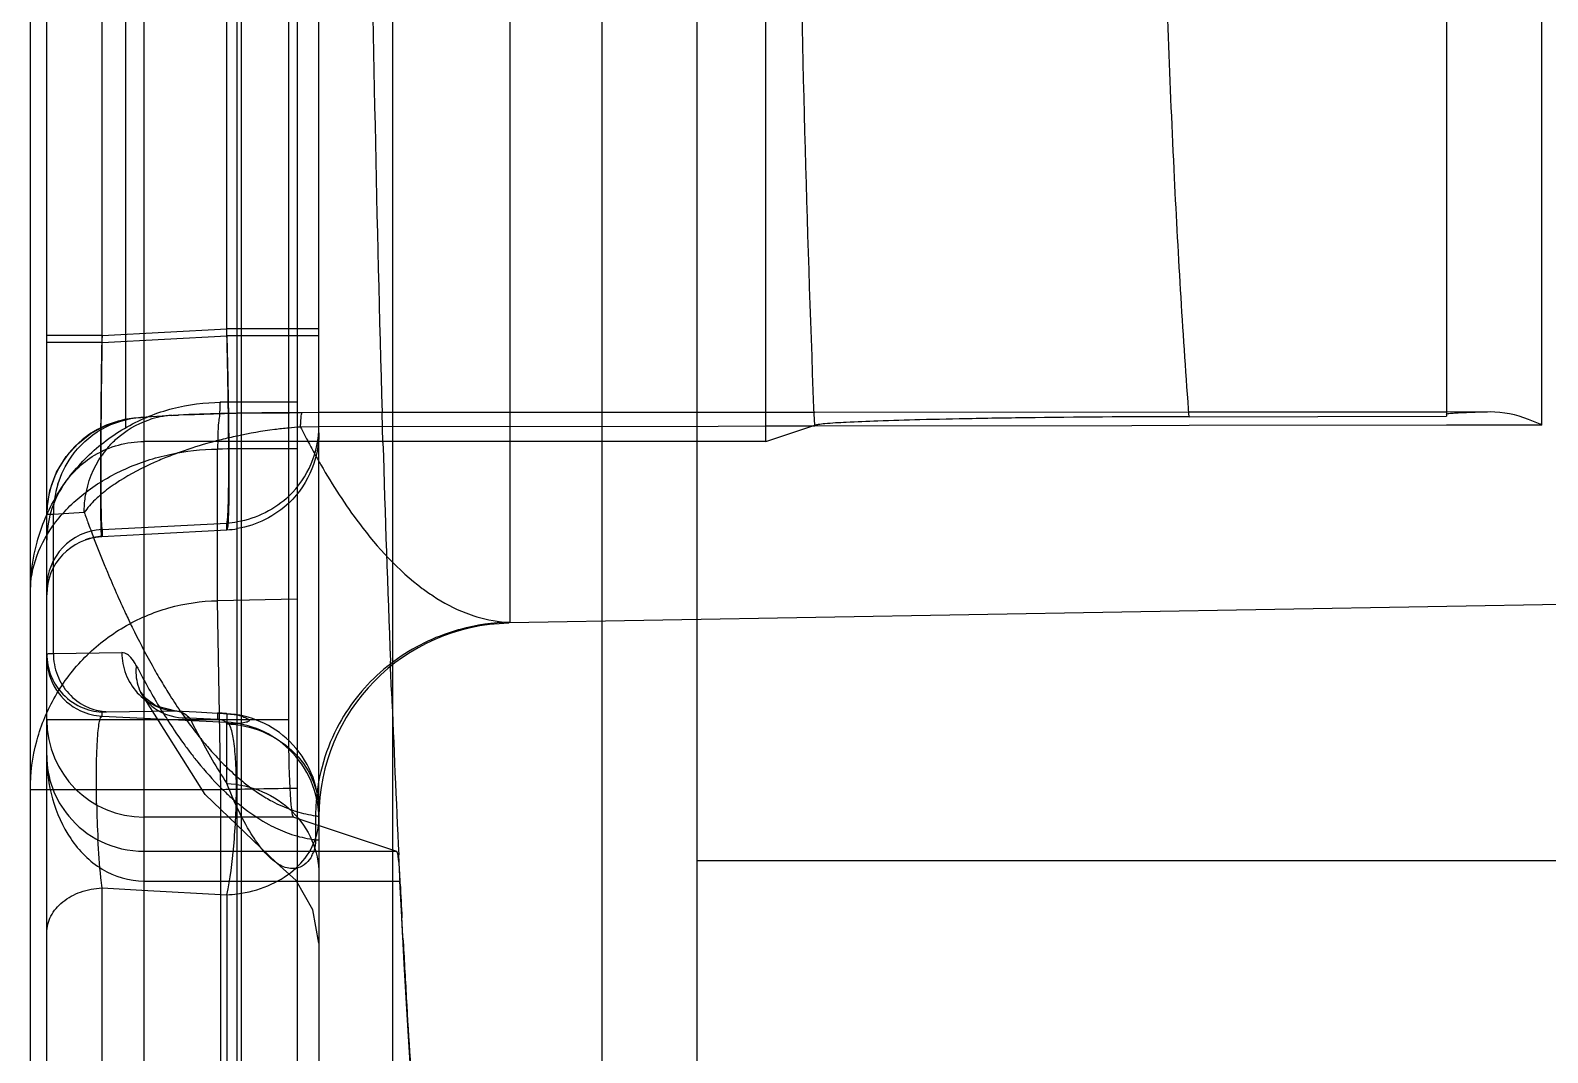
# Model space of a CAD drawing. Header units: millimetres. Extents: x 27300 to 28436, y -21252 to -20448.
# Drawn here: x 27569.71 to 27577.68, y -20639.24 to -20633.88 of the extents above; entities that cross this region are included whole.
import ezdxf

# ---------------------------------------------------------------- set-up
doc = ezdxf.new("R2010")
doc.units = ezdxf.units.MM
doc.header["$LTSCALE"] = 8
for name, color, linetype in [('Cav-cor', 30, 'Continuous'), ('PRODUCT', 1, 'Continuous'), ('WT', 4, 'Continuous')]:
    doc.layers.add(name, color=color, linetype=linetype)

# ---------------------------------------------------------------- blocks, each defined once
blk = doc.blocks.new('20160901.200809')
at = {"layer": 'Cav-cor', "color": 241}
for p, q in [((-15.308, 102.1347), (-15.308, 142.3095)), ((-15.2874, 142.3643), (-15.2874, 103.3561)), ((-15.798, 134.3636), (-15.798, 112.9343)), ((-16.308, 113.3845), (-16.308, 133.9134)), ((-13.8778, 130.7053), (-13.8778, 116.5926)), ((-15.0384, 116.081), (-15.0384, 125.8043)), ((-8.4629, 117.6284), (-8.4629, 124.2032)), ((-12.534, 117.5422), (-12.534, 123.8244)), ((-8.963, 123.7405), (-8.963, 117.6745)), ((-16.018, 118.0624), (-16.018, 120.772)), ((-15.3633, 118.0973), (-15.3633, 120.3134)), ((-14.88, 117.5881), (-14.88, 120.3134)), ((-16.018, 118.0993), (-16.308, 118.0993)), ((-16.018, 118.0993), (-15.3633, 118.133)), ((-16.018, 118.0624), (-15.3633, 118.0973)), ((-15.0384, 118.133), (-15.3633, 118.133)), ((-15.3624, 118.0973), (-15.3633, 118.133)), ((-14.88, 118.0973), (-15.3633, 118.0973)), ((-14.88, 118.133), (-15.0384, 118.133)), ((-16.018, 118.0624), (-16.308, 118.0624)), ((-14.9677, 117.6937), (-14.9674, 117.6936)), ((-14.88, 117.6937), (-14.9674, 117.6936)), ((-12.8757, 117.6948), (-14.88, 117.6937)), ((-14.5437, 117.5364), (-14.5484, 117.6938)), ((-12.5341, 117.695), (-12.8757, 117.6948)), ((-12.2781, 117.6951), (-12.5341, 117.695)), ((-10.3131, 117.6963), (-12.2781, 117.6951)), ((-8.963, 117.6971), (-10.3131, 117.6963)), ((-8.7338, 117.6972), (-8.963, 117.6971)), ((-15.6186, 117.6803), (-15.8138, 117.6688)), ((-15.8134, 117.6688), (-15.7806, 117.6698)), ((-15.6507, 117.6794), (-15.6186, 117.6803)), ((-14.88, 117.6185), (-14.9763, 117.6183)), ((-12.7854, 117.6217), (-14.88, 117.6185)), ((-12.5341, 117.6221), (-12.7854, 117.6217)), ((-12.2781, 117.6225), (-12.5341, 117.6221)), ((-12.534, 117.5422), (-12.2781, 117.6275)), ((-10.6145, 117.625), (-12.2781, 117.6225)), ((-10.313, 117.6255), (-10.6145, 117.625)), ((-10.313, 117.6726), (-8.963, 117.6745)), ((-8.963, 117.6276), (-10.313, 117.6255)), ((-8.964, 117.6754), (-8.9639, 117.6752)), ((-8.7337, 117.628), (-8.963, 117.6276)), ((-8.4629, 117.6284), (-8.7337, 117.628)), ((-14.88, 117.5422), (-15.798, 117.5422)), ((-14.88, 115.6045), (-14.88, 117.5881)), ((-12.534, 117.5422), (-14.88, 117.5422)), ((-16.1113, 117.1704), (-16.2732, 117.1599)), ((-16.2732, 116.4298), (-16.2732, 117.1599)), ((-16.0182, 117.0438), (-15.3628, 117.0787)), ((-16.018, 117.0808), (-15.3633, 117.1145)), ((-16.018, 117.0808), (-16.018, 117.0439)), ((-15.3633, 117.0788), (-15.3633, 117.1145)), ((-15.3628, 117.0787), (-15.3633, 117.0788)), ((-16.018, 117.0439), (-16.0183, 117.0437)), ((-13.8778, 116.5926), (-0.396, 116.8279)), ((-13.8778, 116.5926), (-13.8778, 116.5936)), ((-16.2732, 116.4298), (-15.914, 116.4344)), ((-14.5033, 116.354), (-14.5046, 116.3893)), ((-14.4985, 116.2325), (-14.5033, 116.354)), ((-15.8147, 116.2259), (-15.8141, 116.2249)), ((-15.8141, 116.2249), (-15.7953, 116.2006)), ((-15.7953, 116.2006), (-15.7335, 116.1555)), ((-16.018, 116.1015), (-16.018, 116.1223)), ((-16.018, 116.1015), (-15.3633, 116.0688)), ((-15.9937, 116.1243), (-15.6344, 116.1288)), ((-15.7335, 116.1555), (-15.6318, 116.1287)), ((-15.6344, 116.1288), (-15.6317, 116.1287)), ((-15.6344, 116.1288), (-15.5232, 116.123)), ((-15.5583, 116.0924), (-15.4119, 116.0847)), ((-15.5232, 116.123), (-15.4119, 116.1171)), ((-15.4119, 116.1171), (-15.4119, 116.1172)), ((-15.3633, 116.1137), (-15.3633, 116.0688)), ((-15.3633, 116.1137), (-15.3237, 116.1101)), ((-15.3486, 116.1129), (-15.3246, 116.1103)), ((-15.0384, 116.081), (-16.308, 116.081)), ((-15.3633, 115.7476), (-15.3633, 116.061)), ((-15.0121, 115.5711), (-15.798, 115.5711)), ((-15.0121, 115.5711), (-14.4733, 115.3916)), ((-14.8974, 115.5785), (-14.8974, 115.4522)), ((-14.88, 115.6045), (-14.88, 115.5711)), ((-14.88, 115.5711), (-14.88, 112.0211)), ((-15.798, 115.3916), (-14.4733, 115.3916)), ((-14.8974, 115.4522), (-14.8819, 115.4522)), ((-15.1019, 115.3303), (-15.103, 115.331)), ((-14.4532, 115.2198), (-14.4607, 115.3727)), ((-15.798, 115.2352), (-14.4545, 115.2352)), ((-16.018, 114.0758), (-16.018, 115.1993)), ((-16.018, 115.1993), (-15.8091, 115.1879)), ((-15.8091, 115.1879), (-15.3633, 115.1637)), ((-15.3633, 115.1637), (-15.3633, 113.1111)), ((-14.4385, 114.9361), (-14.4441, 115.0416))]:
    blk.add_line(p, q, dxfattribs=at)
for points in [[(-15.6507, 117.6794), (-15.6138, 117.6815), (-15.532, 117.6849), (-15.4331, 117.6879), (-15.3154, 117.6904), (-15.1809, 117.6924), (-15.0346, 117.6935), (-14.9677, 117.6937)], [(-16.308, 117.1576), (-16.3075, 117.1811), (-16.2916, 117.286), (-16.2563, 117.3813), (-16.2057, 117.464), (-16.1438, 117.5325), (-16.0746, 117.5862), (-16.0018, 117.6253), (-15.9307, 117.6503), (-15.8701, 117.663), (-15.8258, 117.6679), (-15.8134, 117.6688)], [(-15.103, 115.331), (-15.4763, 115.6905), (-15.8147, 116.2259)], [(-15.4119, 116.1172), (-15.3805, 116.1153), (-15.3486, 116.1129)], [(-14.88, 114.9101), (-14.911, 115.0846), (-14.9998, 115.2379), (-15.1019, 115.3303)]]:
    blk.add_lwpolyline(points, dxfattribs=at)
for centre, radius, start, end in [((187.6821, 123.3949), 202.3109, 179.903424, 181.614806), ((-15.798, 117.1575), 0.51, 89.99852, 179.99216), ((-15.6201, 117.2), 0.4804, 93.78562, 108.34732), ((-14.7979, 115.1747), 2.4503, 97.36315, 102.03124), ((-14.8079, 115.2529), 2.3714, 95.57829, 97.36564), ((-14.8199, 115.3757), 2.2481, 93.99024, 95.57964), ((-15.3898, 117.6238), 0.5098, 313.9837, 0.0017), ((-11.02, 119.6145), 4.4313, 206.77379, 207.36452), ((-14.8388, 115.3307), 2.289, 104.89028, 109.08013), ((-14.8123, 115.2334), 2.3899, 104.05856, 104.90563), ((-14.8019, 115.1914), 2.4331, 102.02801, 104.05605), ((-11.1528, 119.5458), 4.2818, 207.36542, 207.80105), ((-11.2313, 119.5045), 4.1932, 207.8019, 207.99509), ((-11.3701, 119.4304), 4.0359, 207.99013, 208.96181), ((118.0074, 121.4804), 132.6098, 181.704339, 182.200218), ((-15.6055, 117.1819), 0.5036, 140.44667, 144.98542), ((-14.9188, 115.5664), 2.0401, 109.11915, 111.70257), ((-15.7841, 117.0243), 0.5237, 146.94237, 180.02203), ((-15.7473, 117.1624), 0.526, 162.79922, 180.23047), ((-16.233, 115.8849), 1.2756, 91.80772, 92.55511), ((-9.0426, 119.7151), 7.5128, 199.79817, 200.2993), ((-16.002, 116.7753), 0.306, 92.99533, 179.99596), ((-9.3841, 119.5885), 7.1485, 200.29775, 200.98796), ((-15.39, 117.6205), 0.5066, 273.01734, 279.45445), ((-15.39, 117.5848), 0.5066, 273.01734, 279.45444), ((-16.0039, 116.7383), 0.3041, 93.05273, 179.98018), ((-9.9136, 119.3844), 6.5811, 200.97949, 202.287), ((-10.3137, 119.2217), 6.1492, 202.29812, 202.62068), ((-10.825, 119.0066), 5.5944, 202.60174, 205.02666), ((-13.8647, 115.573), 1.0153, 91, 179.99637), ((-13.857, 115.517), 1.0768, 91.10761, 105.17179), ((-13.862, 115.539), 1.0543, 105.22308, 110.01071), ((-16.002, 116.4071), 0.306, 180.00694, 245.25098), ((-12.2663, 118.2138), 4.0214, 207.35742, 209.13115), ((-12.7278, 118.0577), 3.4673, 209.16274, 210.78599), ((-12.522, 118.0727), 3.7293, 209.1505, 209.38478), ((-13.0412, 117.871), 3.1024, 210.78644, 212.42214), ((-12.7721, 117.9303), 3.4416, 209.36098, 211.3757), ((-13.3511, 117.6735), 2.735, 212.40994, 214.69907), ((85.7665, 120.203), 100.3435, 182.267723, 182.759123), ((-15.9761, 116.415), 0.2913, 244.45141, 262.03063), ((-15.9775, 116.4065), 0.2827, 262.07961, 266.72243), ((-13.6547, 117.4636), 2.3659, 214.70464, 217.69815), ((-15.3901, 115.6056), 0.5088, 45.65559, 86.9869), ((-15.798, 116.0811), 0.51, 180.06521, 270.00256), ((-13.9135, 117.2661), 2.0403, 217.75453, 219.35477), ((-15.3897, 115.5607), 0.5088, 45.99613, 87.02966), ((-13.895, 115.5777), 1.0023, 151.16126, 175.91126), ((-13.5744, 117.4165), 2.4885, 214.64802, 215.7673), ((-13.726, 117.307), 2.3016, 215.76133, 217.36679), ((-15.3918, 115.6035), 0.512, 0.05783, 45.65559), ((-15.812, 115.8934), 0.4958, 180.05048, 219.84439), ((-15.3896, 115.5599), 0.5095, 0.00182, 45.99613), ((-14.3509, 116.7737), 1.4793, 225.17003, 225.55689), ((-14.4152, 116.7073), 1.3869, 225.53336, 228.1377), ((-10.118, 115.7683), 5.9298, 181.21568, 183.02617), ((-14.4987, 116.6145), 1.2619, 228.14982, 230.07458), ((-13.8983, 115.5776), 0.9991, 175.91126, 179.94515), ((-14.8001, 116.2408), 0.6699, 250.54391, 252.92743), ((-15.1871, 115.5597), 0.3071, 354.22851, 359.98716), ((-14.8017, 116.1451), 0.7004, 249.55994, 250.42024), ((-14.8266, 116.0513), 0.6032, 260.45534, 263.26196), ((-15.0582, 115.4422), 0.1596, 332.42477, 339.18364), ((68.4183, 119.365), 82.9751, 182.86348, 182.986725), ((-15.3898, 115.8125), 0.6493, 272.3369, 277.31436), ((57.3787, 118.7759), 71.9198, 183.060463, 183.310505), ((42.4351, 117.8879), 56.9499, 183.28687, 183.94108)]:
    blk.add_arc(centre, radius, start, end, dxfattribs=at)
at = {"layer": 'Cav-cor', "color": 241, "extrusion": (0, 0, -1)}
for centre, major_axis, start_param, end_param in [((-15.0117, 116.081), (0, 0.51), 3.159046, 4.712389), ((-14.4738, 114.8817), (0, 0.51), 0.017453, 0.804916), ((-13.996, 123.6489), (0, 12.138), 3.141593, 3.946509)]:
    blk.add_ellipse(centre, major_axis=major_axis, ratio=0.052408, start_param=start_param, end_param=end_param, dxfattribs=at)
at = {"layer": 'Cav-cor', "color": 241}
for points, knots in [([(-12.2781, 117.6275), (-12.317, 118.5941), (-12.37, 120.6432), (-12.3859, 122.6928), (-12.3852, 123.7749)], [0, 0, 0, 0, 0.472016, 1, 1, 1, 1]), ([(-10.313, 117.6726), (-10.3448, 118.09), (-10.3981, 119), (-10.4739, 121.023), (-10.4935, 122.6289), (-10.4926, 123.7419)], [0, 0, 0, 0, 0.206802, 0.450205, 1, 1, 1, 1]), ([(-16.018, 118.0993), (-16.019, 118.0338), (-16.0208, 117.9052), (-16.0228, 117.7183), (-16.0241, 117.5456), (-16.0245, 117.3938), (-16.0243, 117.283), (-16.0235, 117.2091), (-16.0229, 117.1659), (-16.0218, 117.1317), (-16.0214, 117.106), (-16.0192, 117.0909), (-16.0195, 117.0824), (-16.018, 117.0808)], [0, 0, 0, 0, 0.192951, 0.378758, 0.550397, 0.701322, 0.825797, 0.876604, 0.919122, 0.952973, 0.977844, 0.993538, 1, 1, 1, 1]), ([(-15.3633, 118.0973), (-15.3616, 118.0311), (-15.3584, 117.9013), (-15.3549, 117.7128), (-15.3526, 117.539), (-15.3518, 117.3867), (-15.3522, 117.2758), (-15.3534, 117.2023), (-15.3545, 117.1595), (-15.3561, 117.1264), (-15.3575, 117.1007), (-15.3599, 117.0884), (-15.361, 117.0788), (-15.3628, 117.0787)], [0, 0, 0, 0, 0.194805, 0.382152, 0.554765, 0.706102, 0.83034, 0.880773, 0.922749, 0.95587, 0.979849, 0.994491, 1, 1, 1, 1]), ([(-15.3633, 117.1145), (-15.3614, 117.1159), (-15.3606, 117.1249), (-15.358, 117.14), (-15.3568, 117.166), (-15.3552, 117.2003), (-15.3541, 117.2437), (-15.3529, 117.3176), (-15.3524, 117.4284), (-15.3532, 117.58), (-15.3553, 117.7524), (-15.3584, 117.9272), (-15.3611, 118.0437), (-15.3624, 118.0973)], [0, 0, 0, 0, 0.007186, 0.023739, 0.049739, 0.084974, 0.129135, 0.181819, 0.3107, 0.466818, 0.644298, 0.836554, 1, 1, 1, 1]), ([(-16.0183, 117.0437), (-16.02, 117.0437), (-16.0194, 117.0539), (-16.022, 117.0649), (-16.0221, 117.091), (-16.0234, 117.1236), (-16.0239, 117.1665), (-16.0247, 117.2399), (-16.0249, 117.3509), (-16.0244, 117.5034), (-16.0231, 117.6774), (-16.0209, 117.8661), (-16.0191, 117.9961), (-16.018, 118.0624)], [0, 0, 0, 0, 0.004936, 0.019274, 0.043022, 0.075984, 0.117863, 0.168261, 0.292618, 0.444256, 0.617278, 0.804945, 1, 1, 1, 1]), ([(-14.9674, 117.6936), (-15.1091, 117.6935), (-15.3262, 117.6905), (-15.5434, 117.6853), (-15.6186, 117.6803)], [0, 0, 0, 0, 0.652629, 1, 1, 1, 1]), ([(-14.9763, 117.6183), (-14.9759, 117.6261), (-14.9745, 117.6487), (-14.9733, 117.6715), (-14.9705, 117.6862)], [0, 0, 0, 0, 0.342126, 1, 1, 1, 1]), ([(-14.9705, 117.6862), (-14.9703, 117.6873), (-14.9697, 117.6895), (-14.9693, 117.6937), (-14.9677, 117.6937)], [0, 0, 0, 0, 0.41466, 1, 1, 1, 1]), ([(-8.7338, 117.6972), (-8.7688, 117.6965), (-8.8167, 117.6953), (-8.875, 117.693), (-8.9066, 117.6914), (-8.9303, 117.6897), (-8.9487, 117.6884), (-8.9571, 117.6865), (-8.964, 117.6858), (-8.964, 117.6845)], [0, 0, 0, 0, 0.453903, 0.622774, 0.758379, 0.862931, 0.937665, 0.983187, 1, 1, 1, 1]), ([(-8.4629, 117.6284), (-8.4857, 117.6394), (-8.5714, 117.6764), (-8.6655, 117.6986), (-8.7338, 117.6972)], [0, 0, 0, 0, 0.270111, 1, 1, 1, 1]), ([(-16.1799, 117.4603), (-16.1384, 117.5197), (-16.0287, 117.6212), (-15.8852, 117.6641), (-15.8138, 117.6688)], [0, 0, 0, 0, 0.502759, 1, 1, 1, 1]), ([(-15.9938, 117.5026), (-15.9792, 117.5203), (-15.9168, 117.5864), (-15.8356, 117.6346), (-15.7713, 117.656)], [0, 0, 0, 0, 0.252882, 1, 1, 1, 1]), ([(-15.7806, 117.6698), (-15.785, 117.6695), (-15.7888, 117.668), (-15.798, 117.669), (-15.798, 117.6675)], [0, 0, 0, 0, 0.743183, 1, 1, 1, 1]), ([(-10.313, 117.6726), (-10.5827, 117.6722), (-10.962, 117.6698), (-11.4329, 117.6628), (-11.7077, 117.6569), (-11.9285, 117.6506), (-12.0949, 117.6437), (-12.1993, 117.638), (-12.254, 117.6321), (-12.2719, 117.6295), (-12.2781, 117.6275)], [0, 0, 0, 0, 0.411358, 0.57883, 0.718477, 0.830807, 0.915777, 0.972613, 0.990082, 1, 1, 1, 1]), ([(-16.2231, 117.31), (-16.181, 117.3746), (-16.0573, 117.4954), (-15.8874, 117.5422), (-15.798, 117.5422)], [0, 0, 0, 0, 0.462984, 1, 1, 1, 1]), ([(-16.1113, 117.1704), (-16.1114, 117.1971), (-16.1039, 117.3028), (-16.0634, 117.4061), (-16.018, 117.4709)], [0, 0, 0, 0, 0.252351, 1, 1, 1, 1]), ([(-15.6733, 117.4619), (-15.6972, 117.4524), (-15.784, 117.4157), (-15.8681, 117.3721), (-15.926, 117.3353)], [0, 0, 0, 0, 0.272832, 1, 1, 1, 1]), ([(-14.9012, 117.4761), (-14.8908, 117.4573), (-14.85, 117.385), (-14.8067, 117.314), (-14.773, 117.2624)], [0, 0, 0, 0, 0.258365, 1, 1, 1, 1]), ([(-15.926, 117.3353), (-15.9357, 117.3291), (-15.972, 117.3051), (-16.0067, 117.2788), (-16.0307, 117.2579)], [0, 0, 0, 0, 0.266546, 1, 1, 1, 1]), ([(-16.0307, 117.2579), (-16.0389, 117.2508), (-16.0681, 117.224), (-16.0947, 117.1941), (-16.1113, 117.1704)], [0, 0, 0, 0, 0.271617, 1, 1, 1, 1]), ([(-14.773, 117.2624), (-14.7394, 117.2109), (-14.614, 117.0312), (-14.4635, 116.8663), (-14.3371, 116.7717)], [0, 0, 0, 0, 0.280792, 1, 1, 1, 1]), ([(-16.2899, 117.1592), (-16.2944, 117.159), (-16.3008, 117.1591), (-16.3057, 117.158), (-16.308, 117.158), (-16.308, 117.1576)], [0, 0, 0, 0, 0.745702, 0.933634, 1, 1, 1, 1]), ([(-14.3371, 116.7717), (-14.3187, 116.7579), (-14.2472, 116.7076), (-14.1693, 116.6659), (-14.1092, 116.6426)], [0, 0, 0, 0, 0.263559, 1, 1, 1, 1]), ([(-15.8942, 116.6399), (-15.883, 116.616), (-15.8391, 116.5242), (-15.7922, 116.4339), (-15.7555, 116.3682)], [0, 0, 0, 0, 0.25975, 1, 1, 1, 1]), ([(-14.1092, 116.6426), (-14.0903, 116.6353), (-14.0155, 116.6094), (-13.9365, 116.5957), (-13.8778, 116.5936)], [0, 0, 0, 0, 0.257286, 1, 1, 1, 1]), ([(-14.2228, 116.5296), (-14.3378, 116.4877), (-14.555, 116.3626), (-14.714, 116.1684), (-14.773, 116.0612)], [0, 0, 0, 0, 0.499947, 1, 1, 1, 1]), ([(-16.308, 116.4278), (-16.308, 116.4286), (-16.3035, 116.4285), (-16.2984, 116.4295), (-16.2867, 116.4295), (-16.2783, 116.4297), (-16.2732, 116.4298)], [0, 0, 0, 0, 0.066001, 0.254114, 0.565779, 1, 1, 1, 1]), ([(-16.2732, 116.4298), (-16.2732, 116.3914), (-16.2591, 116.3143), (-16.2179, 116.2475), (-16.1922, 116.2195)], [0, 0, 0, 0, 0.502095, 1, 1, 1, 1]), ([(-15.914, 116.4344), (-15.914, 116.396), (-15.8998, 116.3189), (-15.8586, 116.2521), (-15.8329, 116.224)], [0, 0, 0, 0, 0.502095, 1, 1, 1, 1]), ([(-15.8749, 116.4172), (-15.878, 116.4199), (-15.8892, 116.4289), (-15.9037, 116.4345), (-15.914, 116.4344)], [0, 0, 0, 0, 0.284047, 1, 1, 1, 1]), ([(-15.8379, 116.3658), (-15.8407, 116.3712), (-15.851, 116.3897), (-15.8637, 116.4071), (-15.8749, 116.4172)], [0, 0, 0, 0, 0.288159, 1, 1, 1, 1]), ([(-15.8379, 116.3656), (-15.8395, 116.3535), (-15.8423, 116.3059), (-15.8308, 116.2575), (-15.8147, 116.2259)], [0, 0, 0, 0, 0.255742, 1, 1, 1, 1]), ([(-15.8141, 116.2249), (-15.7919, 116.182), (-15.7144, 116.1073), (-15.6102, 116.0893), (-15.5584, 116.0924)], [0, 0, 0, 0, 0.4821, 1, 1, 1, 1]), ([(-16.0464, 115.6425), (-16.0477, 115.7022), (-16.0483, 115.7883), (-16.046, 115.8972), (-16.0429, 115.9653), (-16.0388, 116.0201), (-16.0333, 116.0624), (-16.0281, 116.0863), (-16.022, 116.1009), (-16.018, 116.1015)], [0, 0, 0, 0, 0.386472, 0.557597, 0.705986, 0.826918, 0.916916, 0.974156, 1, 1, 1, 1]), ([(-16.018, 116.1223), (-16.018, 116.1229), (-16.015, 116.1232), (-16.0083, 116.1242), (-15.9998, 116.1242), (-15.9937, 116.1243)], [0, 0, 0, 0, 0.069105, 0.257135, 1, 1, 1, 1]), ([(-15.7104, 116.1385), (-15.7031, 116.1266), (-15.6745, 116.0804), (-15.6446, 116.0349), (-15.6217, 116.0017)], [0, 0, 0, 0, 0.256614, 1, 1, 1, 1]), ([(-15.6317, 116.1287), (-15.6254, 116.1284), (-15.5979, 116.1239), (-15.5738, 116.1072), (-15.5584, 116.0924)], [0, 0, 0, 0, 0.228228, 1, 1, 1, 1]), ([(-15.5583, 116.0924), (-15.5427, 116.0612), (-15.4823, 115.9437), (-15.4161, 115.8291), (-15.3633, 115.7476)], [0, 0, 0, 0, 0.264445, 1, 1, 1, 1]), ([(-15.4119, 116.1172), (-15.4112, 116.1172), (-15.4121, 116.1128), (-15.411, 116.1082), (-15.4118, 116.0972), (-15.4118, 116.0894), (-15.4119, 116.0847)], [0, 0, 0, 0, 0.064339, 0.254047, 0.567302, 1, 1, 1, 1]), ([(-15.3633, 116.1137), (-15.3647, 116.1143), (-15.3701, 116.114), (-15.386, 116.1162), (-15.4009, 116.1165), (-15.4119, 116.1171)], [0, 0, 0, 0, 0.094891, 0.319578, 1, 1, 1, 1]), ([(-15.3229, 116.1099), (-15.3138, 116.1088), (-15.2986, 116.1073), (-15.2808, 116.0987), (-15.2666, 116.0932), (-15.2557, 116.0876), (-15.2459, 116.0836), (-15.2443, 116.075), (-15.2525, 116.0713), (-15.2662, 116.0667), (-15.3046, 116.0614), (-15.3384, 116.061), (-15.3633, 116.061)], [0, 0, 0, 0, 0.131539, 0.216608, 0.282167, 0.349668, 0.397923, 0.422259, 0.456087, 0.506854, 0.641732, 1, 1, 1, 1]), ([(-15.3633, 116.061), (-15.3644, 116.0683), (-15.3834, 116.08), (-15.4006, 116.0842), (-15.4119, 116.0847)], [0, 0, 0, 0, 0.393757, 1, 1, 1, 1]), ([(-15.3633, 115.1637), (-15.3444, 115.2473), (-15.328, 115.3838), (-15.3152, 115.571), (-15.3116, 115.7186), (-15.3145, 115.8518), (-15.3234, 115.9579), (-15.3359, 116.026), (-15.3497, 116.0591), (-15.359, 116.0681), (-15.3633, 116.0688)], [0, 0, 0, 0, 0.280103, 0.447345, 0.613083, 0.762379, 0.881989, 0.961907, 0.985594, 1, 1, 1, 1]), ([(-15.3633, 116.061), (-15.2996, 116.058), (-15.1739, 116.0307), (-15.014, 115.9294), (-14.9058, 115.7809), (-14.88, 115.6622), (-14.88, 115.6045)], [0, 0, 0, 0, 0.262492, 0.517469, 0.762325, 1, 1, 1, 1]), ([(-15.4911, 115.9723), (-15.4848, 115.9645), (-15.4597, 115.9344), (-15.4336, 115.9051), (-15.4137, 115.8838)], [0, 0, 0, 0, 0.256137, 1, 1, 1, 1]), ([(-16.308, 115.8939), (-16.3079, 115.8175), (-16.2883, 115.6638), (-16.1942, 115.4508), (-16.0293, 115.2823), (-15.8743, 115.2352), (-15.798, 115.2352)], [0, 0, 0, 0, 0.250158, 0.50025, 0.750274, 1, 1, 1, 1]), ([(-15.5552, 115.9102), (-15.5421, 115.8931), (-15.4914, 115.8286), (-15.4367, 115.7672), (-15.3938, 115.7246)], [0, 0, 0, 0, 0.262695, 1, 1, 1, 1]), ([(-15.4137, 115.8838), (-15.4051, 115.8747), (-15.3714, 115.8396), (-15.3361, 115.8062), (-15.3088, 115.7826)], [0, 0, 0, 0, 0.25831, 1, 1, 1, 1]), ([(-15.3088, 115.7826), (-15.2966, 115.7719), (-15.2489, 115.7322), (-15.1979, 115.6964), (-15.1585, 115.6731)], [0, 0, 0, 0, 0.261326, 1, 1, 1, 1]), ([(-15.103, 115.331), (-15.1278, 115.3483), (-15.1766, 115.3966), (-15.271, 115.5327), (-15.327, 115.6569), (-15.3633, 115.7476)], [0, 0, 0, 0, 0.182903, 0.409391, 1, 1, 1, 1]), ([(-15.3633, 115.7476), (-15.2995, 115.7445), (-15.1729, 115.7157), (-15.0129, 115.6095), (-14.9054, 115.4547), (-14.88, 115.3322), (-14.88, 115.2722)], [0, 0, 0, 0, 0.257878, 0.511004, 0.757749, 1, 1, 1, 1]), ([(-15.3086, 115.6467), (-15.2951, 115.6354), (-15.2423, 115.5932), (-15.1857, 115.5558), (-15.1418, 115.5322)], [0, 0, 0, 0, 0.26217, 1, 1, 1, 1]), ([(-15.1585, 115.6731), (-15.1474, 115.6665), (-15.1039, 115.642), (-15.0581, 115.6215), (-15.0232, 115.6092)], [0, 0, 0, 0, 0.258343, 1, 1, 1, 1]), ([(-16.1926, 115.5758), (-16.1475, 115.5216), (-16.0271, 115.4263), (-15.8762, 115.3916), (-15.798, 115.3916)], [0, 0, 0, 0, 0.474243, 1, 1, 1, 1]), ([(-14.8974, 115.5785), (-14.8956, 115.5783), (-14.8904, 115.5773), (-14.8851, 115.5764), (-14.8819, 115.5749)], [0, 0, 0, 0, 0.337899, 1, 1, 1, 1]), ([(-16.018, 115.1993), (-16.0203, 115.2171), (-16.03, 115.3022), (-16.0359, 115.3877), (-16.0395, 115.4553)], [0, 0, 0, 0, 0.209987, 1, 1, 1, 1]), ([(-15.3071, 115.1685), (-15.2525, 115.1755), (-15.1475, 115.2026), (-15.0123, 115.2825), (-14.916, 115.3938), (-14.886, 115.4845), (-14.8816, 115.5288)], [0, 0, 0, 0, 0.276461, 0.536641, 0.776352, 1, 1, 1, 1]), ([(-14.8987, 115.4271), (-14.8993, 115.4225), (-14.9015, 115.4083), (-14.9056, 115.3945), (-14.909, 115.3855)], [0, 0, 0, 0, 0.32537, 1, 1, 1, 1]), ([(-14.9167, 115.3683), (-14.9318, 115.3394), (-14.9793, 115.2928), (-15.0418, 115.3009), (-15.0648, 115.3101)], [0, 0, 0, 0, 0.568202, 1, 1, 1, 1]), ([(-16.308, 114.9635), (-16.308, 114.9935), (-16.2915, 115.0569), (-16.2252, 115.1331), (-16.1298, 115.1841), (-16.056, 115.1977), (-16.018, 115.1993)], [0, 0, 0, 0, 0.220449, 0.458819, 0.721018, 1, 1, 1, 1])]:
    blk.add_open_spline(points, degree=3, knots=knots, dxfattribs=at)
for points in [[(-14.88, 117.5881), (-14.88, 117.5239), (-14.8926, 117.4587), (-14.9163, 117.3991)], [(-16.2497, 117.3179), (-16.234, 117.3684), (-16.2103, 117.417), (-16.1799, 117.4603)], [(-14.9163, 117.3991), (-14.9427, 117.3327), (-14.9844, 117.2708), (-15.0358, 117.2212)], [(-15.0358, 117.2569), (-15.1085, 117.1867), (-15.207, 117.1373), (-15.3068, 117.1207)], [(-15.0358, 117.2212), (-15.1085, 117.151), (-15.207, 117.1016), (-15.3068, 117.085)], [(-16.018, 117.0439), (-16.0479, 117.0424), (-16.0778, 117.0363), (-16.1059, 117.0261)], [(-16.308, 116.4278), (-16.308, 116.3894), (-16.3005, 116.3502), (-16.2862, 116.3145)], [(-16.2862, 116.3145), (-16.2739, 116.2835), (-16.2561, 116.2542), (-16.2344, 116.2288)], [(-16.2344, 116.2288), (-16.2061, 116.1957), (-16.1697, 116.1682), (-16.1301, 116.15)], [(-16.1922, 116.2195), (-16.1668, 116.1917), (-16.1356, 116.1684), (-16.1017, 116.1522)], [(-15.8329, 116.224), (-15.8076, 116.1963), (-15.7764, 116.173), (-15.7425, 116.1567)], [(-16.1301, 116.15), (-16.0951, 116.1339), (-16.0564, 116.1243), (-16.018, 116.1223)], [(-16.1301, 116.1292), (-16.0951, 116.1131), (-16.0564, 116.1035), (-16.018, 116.1015)], [(-15.7425, 116.1567), (-15.7089, 116.1407), (-15.6716, 116.131), (-15.6344, 116.1288)], [(-14.9967, 115.6005), (-14.9643, 115.5905), (-14.931, 115.5831), (-14.8974, 115.5785)], [(-15.1418, 115.5322), (-15.111, 115.5156), (-15.0791, 115.5009), (-15.0463, 115.4887)], [(-15.0365, 115.4851), (-15.0009, 115.4725), (-14.964, 115.4627), (-14.9268, 115.4564)], [(-14.8974, 115.4522), (-14.8973, 115.4438), (-14.8978, 115.4354), (-14.8987, 115.4271)], [(-15.0648, 115.3101), (-15.0779, 115.3154), (-15.0903, 115.3224), (-15.1019, 115.3303)]]:
    blk.add_open_spline(points, degree=3, dxfattribs=at)
blk = doc.blocks.new('20160901.200901')
at = {"layer": 'PRODUCT'}
for p, q in [((-13.7, 22.8249), (-13.7, -0.9751)), ((-12.6, -0.9751), (-12.6, 22.8249)), ((-14.2, 22.3246), (-14.2, -0.474)), ((-12.1, -0.4751), (-12.1, 22.3248)), ((-15.6, -0.4312), (-15.6, 22.281)), ((-15.1, 11.1471), (-15.1, 4.9441)), ((-14.6175, 4.0377), (-14.6175, 4.8337)), ((-15.6, 4.0838), (-15.5958, 4.1753)), ((-14.2, 4.0451), (-14.6175, 4.0377)), ((-14.6, 3.0458), (-14.6175, 4.0377)), ((-14.6, 3.0458), (-15.6, 3.0458)), ((-14.6, -0.9641), (-14.6, 3.0458)), ((-12.1, 2.6736), (-5.6, 2.6749))]:
    blk.add_line(p, q, dxfattribs=at)
for points, start_tangent, end_tangent in [([(-15.5957, 4.1753), (-15.5649, 4.345), (-15.4624, 4.5875), (-15.301, 4.7935), (-15.0919, 4.9502), (-14.8532, 5.0465), (-14.6, 5.0789)], (0.092754, 0.995689), (1, 0.00027)), ([(-14.6005, 5.0793), (-14.6062, 5.0551), (-14.6123, 4.9726), (-14.6175, 4.8338)], (-0.756054, 0.654509), (-0.025468, -0.999676)), ([(-14.2, 5.0794), (-14.6006, 5.0792)], (-1, -0.000617), (-1, -0.000615)), ([(-15.566, 4.2717), (-15.4659, 4.4516), (-15.3078, 4.6076), (-15.1026, 4.7289), (-14.8676, 4.8056), (-14.6175, 4.8338)], (0.34011, 0.940386), (0.999906, 0.013718)), ([(-14.2, 4.8353), (-14.6175, 4.8337)], (-0.999992, -0.003908), (-0.999992, -0.003903)), ([(-15.6, 4.0838), (-15.566, 4.2717)], (0.001267, 0.999999), (0.34011, 0.940386)), ([(-15.5646, 3.3073), (-15.4689, 3.5368), (-15.3133, 3.7412), (-15.11, 3.8991), (-14.8728, 4.0002), (-14.6175, 4.0377)], (0.265376, 0.964145), (0.99985, 0.017314)), ([(-15.6, 3.0458), (-15.5667, 3.2998)], (0, 1), (0.257739, 0.966215)), ([(-15.5667, 3.2998), (-15.5646, 3.3073)], (0.257739, 0.966215), (0.265376, 0.964145)), ([(-14.1989, 3.0529), (-14.3995, 3.0494), (-14.6, 3.0458)], (-0.999845, -0.017593), (-0.999845, -0.017592))]:
    blk.add_spline(points, degree=3, dxfattribs=dict(at, start_tangent=start_tangent, end_tangent=end_tangent))

msp = doc.modelspace()

# ---------------------------------------------------------------- block references
at = {"layer": 'PRODUCT'}
msp.add_blockref('20160901.200901', (27585.3138, -20640.9105), dxfattribs=at)
at = {"layer": 'WT'}
msp.add_blockref('20160901.200809', (27586.1078, -20753.5796), dxfattribs=at)

doc.saveas('drawing.dxf')
